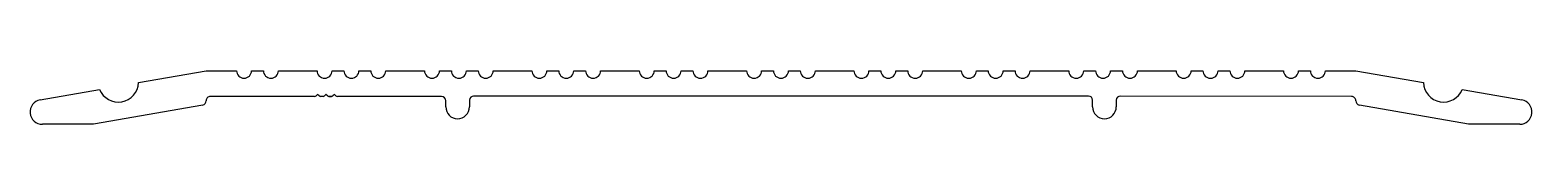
# Model space of a CAD drawing. Header units: inches. Extents: x -83 to 95, y -3 to 4.
import ezdxf

# ---------------------------------------------------------------- set-up
doc = ezdxf.new("R2010")
doc.units = ezdxf.units.IN
doc.header["$MEASUREMENT"] = 0
doc.layers.add('1', color=7, linetype='Continuous')

msp = doc.modelspace()

# ---------------------------------------------------------------- linework, layer by layer
at = {"layer": '1', "color": 7, "linetype": 'Continuous'}
for p, q in [((-70.15, 2.1), (-62.14, 3.51)), ((-62.14, 3.51), (-58.54, 3.51)), ((-56.76, 3.51), (-55.36, 3.51)), ((-53.58, 3.51), (-49.01, 3.51)), ((-47.23, 3.51), (-45.83, 3.51)), ((-44.05, 3.51), (-42.65, 3.51)), ((-40.87, 3.51), (-36.29, 3.51)), ((-34.51, 3.51), (-33.11, 3.51)), ((-31.33, 3.51), (-29.93, 3.51)), ((-28.15, 3.51), (-23.58, 3.51)), ((-21.8, 3.51), (-20.4, 3.51)), ((-18.62, 3.51), (-17.22, 3.51)), ((-15.44, 3.51), (-10.87, 3.51)), ((-9.09, 3.51), (-7.69, 3.51)), ((-5.91, 3.51), (-4.51, 3.51)), ((-2.73, 3.51), (1.84, 3.51)), ((3.62, 3.51), (5.02, 3.51)), ((6.8, 3.51), (8.2, 3.51)), ((9.98, 3.51), (14.55, 3.51)), ((16.33, 3.51), (17.73, 3.51)), ((19.51, 3.51), (20.91, 3.51)), ((22.69, 3.51), (27.26, 3.51)), ((29.04, 3.51), (30.44, 3.51)), ((32.22, 3.51), (33.62, 3.51)), ((35.4, 3.51), (39.97, 3.51)), ((41.75, 3.51), (43.15, 3.51)), ((44.93, 3.51), (46.34, 3.51)), ((48.12, 3.51), (52.69, 3.51)), ((54.47, 3.51), (55.87, 3.51)), ((57.65, 3.51), (59.05, 3.51)), ((60.83, 3.51), (65.4, 3.51)), ((67.18, 3.51), (68.58, 3.51)), ((70.36, 3.51), (73.96, 3.51)), ((73.96, 3.51), (81.98, 2.1)), ((-81.79, 0.04), (-74.75, 1.29)), ((-49.3, 0.46), (-61.64, 0.46)), ((-48.96, 0.7), (-49.13, 0.53)), ((-48.77, 0.53), (-48.95, 0.7)), ((-48.3, 0.46), (-48.6, 0.46)), ((-47.96, 0.7), (-48.13, 0.53)), ((-47.77, 0.53), (-47.95, 0.7)), ((-47.3, 0.46), (-47.6, 0.46)), ((-47.6, 0.46), (-47.3, 0.46)), ((-47.3, 0.46), (-47.6, 0.46)), ((-47.6, 0.46), (-47.3, 0.46)), ((-47.3, 0.46), (-47.6, 0.46)), ((-46.96, 0.7), (-47.13, 0.53)), ((-46.77, 0.53), (-46.95, 0.7)), ((-46.22, 0.46), (-46.6, 0.46)), ((-46.6, 0.46), (-46.6, 0.46)), ((-34.27, 0.46), (-46.6, 0.46)), ((-30.97, 0.01), (-30.97, -0.78)), ((-26.21, 0.51), (-30.47, 0.51)), ((42.3, 0.51), (-26.21, 0.51)), ((42.8, -0.78), (42.8, 0.01)), ((45.6, 0.01), (45.6, -0.78)), ((73.46, 0.46), (46.1, 0.51)), ((86.57, 1.29), (93.61, 0.04)), ((-62.55, -0.56), (-75.46, -2.84)), ((-33.77, -0.78), (-33.77, -0.04)), ((87.29, -2.84), (74.38, -0.56)), ((-75.46, -2.84), (-81.53, -2.84)), ((93.36, -2.84), (87.29, -2.84))]:
    msp.add_line(p, q, dxfattribs=at)
for centre, radius, start, end in [((-72.54, 2.19), 2.39, 202.321, 357.679), ((-57.65, 3.51), 0.89, 180, 0), ((-54.47, 3.51), 0.89, 180, 360), ((-48.12, 3.51), 0.89, 180, 0), ((-44.94, 3.51), 0.89, 180, 0), ((-41.76, 3.51), 0.89, 180, 360), ((-35.4, 3.51), 0.89, 180, 0), ((-32.22, 3.51), 0.89, 180, 0), ((-29.04, 3.51), 0.89, 180, 360), ((-22.69, 3.51), 0.89, 180, 0), ((-19.51, 3.51), 0.89, 180, 0), ((-16.33, 3.51), 0.89, 180, 0), ((-9.98, 3.51), 0.89, 180, 0), ((-6.8, 3.51), 0.89, 180, 0), ((-3.62, 3.51), 0.89, 180, 0), ((2.73, 3.51), 0.89, 180, 0), ((5.91, 3.51), 0.89, 180, 0), ((9.09, 3.51), 0.89, 180, 0), ((15.44, 3.51), 0.89, 180, 0), ((18.62, 3.51), 0.89, 180, 0), ((21.8, 3.51), 0.89, 180, 0), ((28.15, 3.51), 0.89, 180, 0), ((31.33, 3.51), 0.89, 180, 0), ((34.51, 3.51), 0.89, 180, 0), ((40.86, 3.51), 0.89, 180, 360), ((44.04, 3.51), 0.89, 180, 0), ((47.23, 3.51), 0.89, 180, 0), ((53.58, 3.51), 0.89, 180, 360), ((56.76, 3.51), 0.89, 180, 0), ((59.94, 3.51), 0.89, 180, 0), ((66.29, 3.51), 0.89, 180, 360), ((69.47, 3.51), 0.89, 180, 0), ((84.36, 2.19), 2.39, 182.321, 337.679), ((-81.53, -1.39), 1.45, 100, 270), ((-61.64, -0.04), 0.5, 90, 181.7848), ((-49.3, 0.71), 0.25, 270, 315), ((-48.95, 0.7), 0.008, 45, 135), ((-48.6, 0.71), 0.25, 225, 270), ((-48.3, 0.71), 0.25, 270, 315), ((-47.95, 0.7), 0.008, 45, 135), ((-47.6, 0.71), 0.25, 225, 270), ((-47.3, 0.71), 0.25, 270, 315), ((-46.95, 0.7), 0.008, 45, 135), ((-46.6, 0.71), 0.25, 225, 270), ((-34.27, -0.04), 0.5, 0, 90), ((-30.47, 0.01), 0.5, 90, 180), ((42.3, 0.01), 0.5, 360, 90), ((46.1, 0.01), 0.5, 90, 180), ((73.46, -0.04), 0.5, 358.2152, 90), ((93.36, -1.39), 1.45, 270, 80), ((-62.64, -0.07), 0.5, 280, 1.7848), ((-32.37, -0.78), 1.4, 180, 0), ((44.2, -0.78), 1.4, 180, 360), ((74.46, -0.07), 0.5, 178.2152, 260)]:
    msp.add_arc(centre, radius, start, end, dxfattribs=at)

doc.saveas('drawing.dxf')
